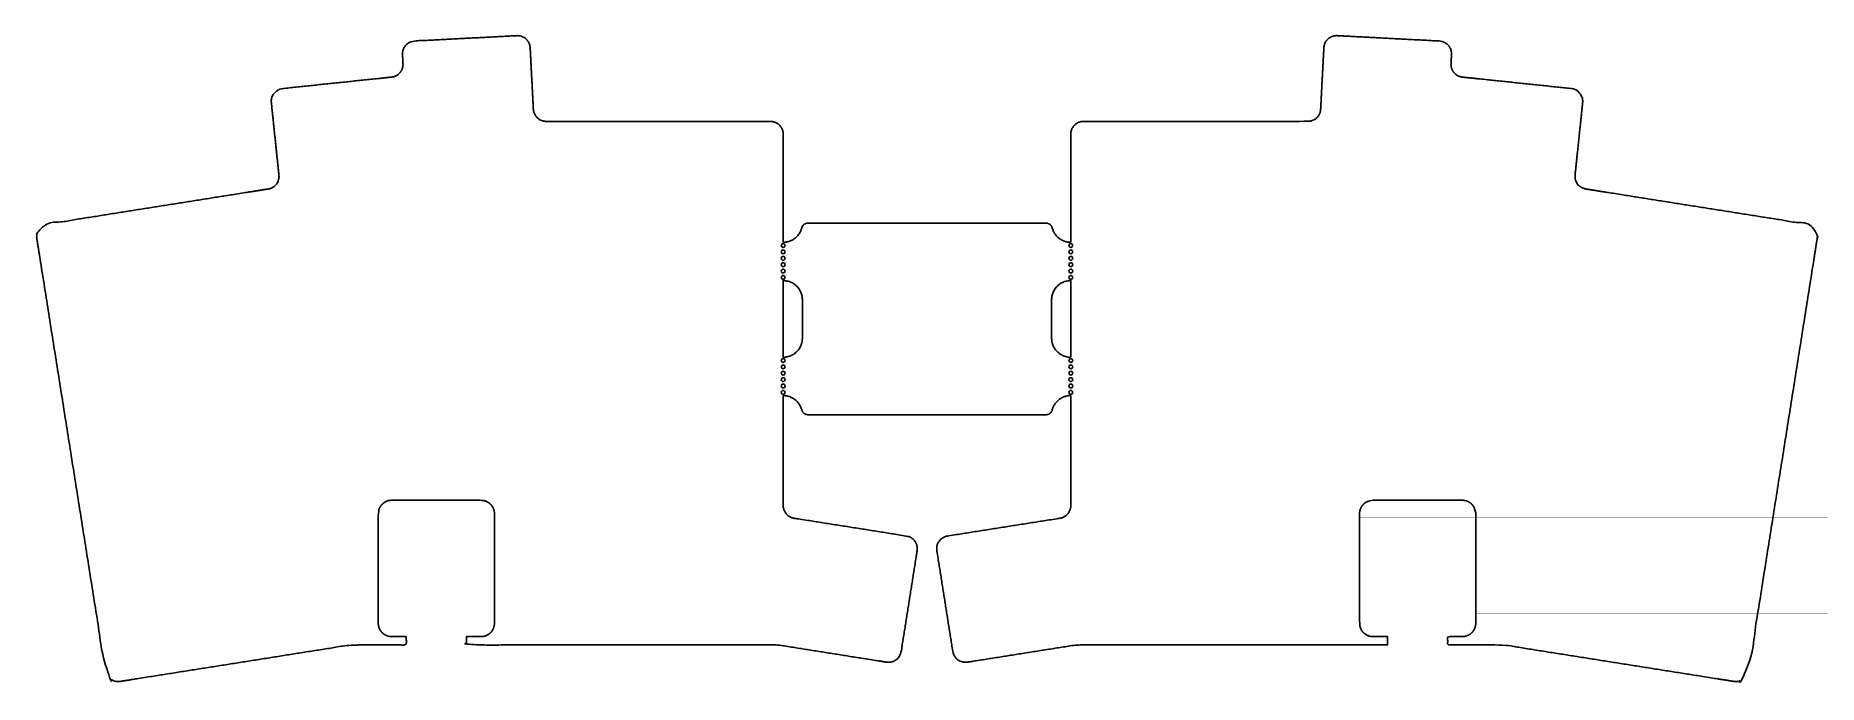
# Model space of a CAD drawing. Header units: millimetres. Extents: x -172 to 107, y -41 to 60.
import ezdxf

# ---------------------------------------------------------------- set-up
doc = ezdxf.new("R2010")
doc.units = ezdxf.units.MM
doc.layers.add('export', color=230, linetype='Continuous', true_color=0xff0083)

msp = doc.modelspace()

# ---------------------------------------------------------------- linework, layer by layer
at = {"layer": 'export'}
for centre in [(-55, 27.56), (-55, 26.56), (-55, 25.56), (-10, 27.56), (-10, 26.56), (-10, 25.56), (-55, 24.56), (-55, 23.56), (-55, 22.56), (-10, 24.56), (-10, 23.56), (-10, 22.56), (-55, 9.56), (-55, 8.56), (-10, 9.56), (-10, 8.56), (-55, 7.56), (-55, 6.56), (-55, 5.56), (-10, 7.56), (-10, 6.56), (-10, 5.56), (-55, 4.56), (-10, 4.56)]:
    msp.add_circle(centre, 0.3, dxfattribs=at)
for points, weights, knots in [([(-52.1, 1.81), (-51.9, 1.06), (-51.13, 1.06), (-32.5, 1.06), (-13.87, 1.06), (-13.1, 1.06), (-12.9, 1.81), (-12.32, 4.06), (-10, 4.06), (-10, -4.56), (-10, -13.17), (-10, -14.88), (-11.69, -15.15), (-20.49, -16.54), (-29.3, -17.94), (-31.27, -18.25), (-30.96, -20.22), (-29.71, -28.13), (-28.46, -36.03), (-28.15, -38), (-26.17, -37.69), (-17.76, -36.36), (-9.35, -35.02), (-9.19, -35), (-9.03, -35), (15.27, -35), (39.58, -35), (39.58, -34.35), (39.58, -33.69), (38.43, -33.69), (37.29, -33.69), (37.22, -33.69), (37.14, -33.69), (37.07, -33.68), (36.99, -33.67), (36.92, -33.66), (36.85, -33.64), (36.78, -33.63), (36.7, -33.61), (36.63, -33.58), (36.56, -33.56), (36.49, -33.53), (36.42, -33.5), (36.35, -33.47), (36.29, -33.43), (36.22, -33.4), (36.16, -33.36), (36.1, -33.31), (36.03, -33.27), (35.98, -33.22), (35.92, -33.18), (35.86, -33.13), (35.81, -33.07), (35.75, -33.02), (35.7, -32.96), (35.66, -32.91), (35.61, -32.85), (35.57, -32.78), (35.52, -32.72), (35.49, -32.66), (35.45, -32.59), (35.41, -32.53), (35.38, -32.46), (35.35, -32.39), (35.32, -32.32), (35.3, -32.25), (35.27, -32.18), (35.25, -32.1), (35.24, -32.03), (35.22, -31.96), (35.21, -31.89), (35.2, -31.81), (35.19, -31.74), (35.19, -31.66), (35.19, -31.59), (35.19, -23.01), (35.19, -14.44), (35.19, -14.36), (35.19, -14.29), (35.2, -14.22), (35.21, -14.14), (35.22, -14.07), (35.24, -14), (35.25, -13.92), (35.27, -13.85), (35.3, -13.78), (35.32, -13.71), (35.35, -13.63), (35.38, -13.56), (35.41, -13.5), (35.45, -13.43), (35.49, -13.37), (35.52, -13.3), (35.57, -13.24), (35.61, -13.18), (35.66, -13.12), (35.7, -13.06), (35.75, -13.01), (35.81, -12.95), (35.86, -12.9), (35.92, -12.85), (35.98, -12.8), (36.03, -12.76), (36.1, -12.71), (36.16, -12.67), (36.22, -12.63), (36.29, -12.59), (36.35, -12.56), (36.42, -12.53), (36.49, -12.5), (36.56, -12.47), (36.63, -12.44), (36.7, -12.42), (36.78, -12.4), (36.85, -12.38), (36.92, -12.37), (36.99, -12.36), (37.07, -12.35), (37.14, -12.34), (37.22, -12.34), (37.29, -12.34), (44.28, -12.34), (51.27, -12.34), (51.34, -12.34), (51.42, -12.34), (51.49, -12.35), (51.56, -12.36), (51.64, -12.37), (51.71, -12.38), (51.78, -12.4), (51.86, -12.42), (51.93, -12.44), (52, -12.47), (52.07, -12.5), (52.14, -12.53), (52.21, -12.56), (52.27, -12.59), (52.34, -12.63), (52.4, -12.67), (52.46, -12.71), (52.52, -12.76), (52.58, -12.8), (52.64, -12.85), (52.7, -12.9), (52.75, -12.95), (52.8, -13.01), (52.86, -13.06), (52.9, -13.12), (52.95, -13.18), (52.99, -13.24), (53.04, -13.3), (53.07, -13.37), (53.11, -13.43), (53.14, -13.5), (53.18, -13.56), (53.21, -13.63), (53.24, -13.71), (53.26, -13.78), (53.29, -13.85), (53.3, -13.92), (53.32, -14), (53.33, -14.07), (53.35, -14.14), (53.36, -14.22), (53.36, -14.29), (53.37, -14.36), (53.37, -14.44), (53.37, -23.01), (53.37, -31.59), (53.37, -31.66), (53.36, -31.74), (53.36, -31.81), (53.35, -31.89), (53.33, -31.96), (53.32, -32.03), (53.3, -32.1), (53.29, -32.18), (53.26, -32.25), (53.24, -32.32), (53.21, -32.39), (53.18, -32.46), (53.14, -32.53), (53.11, -32.59), (53.07, -32.66), (53.04, -32.72), (52.99, -32.78), (52.95, -32.85), (52.9, -32.91), (52.86, -32.96), (52.8, -33.02), (52.75, -33.07), (52.7, -33.13), (52.64, -33.18), (52.58, -33.22), (52.52, -33.27), (52.46, -33.31), (52.4, -33.36), (52.34, -33.4), (52.27, -33.43), (52.21, -33.47), (52.14, -33.5), (52.07, -33.53), (52, -33.56), (51.93, -33.58), (51.86, -33.61), (51.78, -33.63), (51.71, -33.64), (51.64, -33.66), (51.56, -33.67), (51.49, -33.68), (51.42, -33.69), (51.34, -33.69), (51.27, -33.69), (50.12, -33.69), (48.98, -33.69), (48.98, -34.35), (48.98, -35), (53.28, -35), (57.58, -35), (57.74, -35), (57.89, -35.02), (75.84, -37.87), (93.79, -40.71), (95.76, -41.02), (96.07, -39.05), (101.44, -5.2), (106.8, 28.65), (107.11, 30.62), (105.13, 30.93), (87.86, 33.67), (70.59, 36.41), (68.71, 36.7), (68.91, 38.59), (69.51, 44.27), (70.1, 49.95), (70.31, 51.93), (68.32, 52.14), (59.81, 53.04), (51.29, 53.93), (49.4, 54.13), (49.5, 56.03), (49.54, 56.76), (49.58, 57.48), (49.68, 59.48), (47.68, 59.59), (39.69, 60), (31.71, 60.42), (29.71, 60.53), (29.6, 58.53), (29.35, 53.71), (29.1, 48.9), (29, 47), (27.1, 47), (9.55, 47), (-8, 47), (-10, 47), (-10, 45), (-10, 36.53), (-10, 28.06), (-12.32, 28.06), (-12.9, 30.31), (-13.1, 31.06), (-13.87, 31.06), (-32.5, 31.06), (-51.13, 31.06), (-51.9, 31.06), (-52.1, 30.31), (-52.68, 28.06), (-55, 28.06), (-55, 36.53), (-55, 45), (-55, 47), (-57, 47), (-74.55, 47), (-92.1, 47), (-94, 47), (-94.1, 48.9), (-94.35, 53.71), (-94.6, 58.53), (-94.71, 60.53), (-96.71, 60.42), (-104.69, 60), (-112.68, 59.59), (-114.68, 59.48), (-114.58, 57.48), (-114.54, 56.76), (-114.5, 56.03), (-114.4, 54.13), (-116.29, 53.93), (-124.81, 53.04), (-133.32, 52.14), (-135.31, 51.93), (-135.1, 49.95), (-134.51, 44.27), (-133.91, 38.59), (-133.71, 36.7), (-135.59, 36.41), (-152.86, 33.67), (-170.13, 30.93), (-172.11, 30.62), (-171.8, 28.65), (-166.44, -5.2), (-161.07, -39.05), (-160.76, -41.02), (-158.79, -40.71), (-140.84, -37.87), (-122.89, -35.02), (-122.74, -35), (-122.58, -35), (-118.28, -35), (-113.98, -35), (-113.98, -34.35), (-113.98, -33.69), (-115.12, -33.69), (-116.27, -33.69), (-116.34, -33.69), (-116.42, -33.69), (-116.49, -33.68), (-116.56, -33.67), (-116.64, -33.66), (-116.71, -33.64), (-116.78, -33.63), (-116.86, -33.61), (-116.93, -33.58), (-117, -33.56), (-117.07, -33.53), (-117.14, -33.5), (-117.21, -33.47), (-117.27, -33.43), (-117.34, -33.4), (-117.4, -33.36), (-117.46, -33.31), (-117.52, -33.27), (-117.58, -33.22), (-117.64, -33.18), (-117.7, -33.13), (-117.75, -33.07), (-117.8, -33.02), (-117.86, -32.96), (-117.9, -32.91), (-117.95, -32.85), (-117.99, -32.78), (-118.04, -32.72), (-118.07, -32.66), (-118.11, -32.59), (-118.14, -32.53), (-118.18, -32.46), (-118.21, -32.39), (-118.24, -32.32), (-118.26, -32.25), (-118.29, -32.18), (-118.3, -32.1), (-118.32, -32.03), (-118.33, -31.96), (-118.35, -31.89), (-118.36, -31.81), (-118.36, -31.74), (-118.37, -31.66), (-118.37, -31.59), (-118.37, -23.01), (-118.37, -14.44), (-118.37, -14.36), (-118.36, -14.29), (-118.36, -14.22), (-118.35, -14.14), (-118.33, -14.07), (-118.32, -14), (-118.3, -13.92), (-118.29, -13.85), (-118.26, -13.78), (-118.24, -13.71), (-118.21, -13.63), (-118.18, -13.56), (-118.14, -13.5), (-118.11, -13.43), (-118.07, -13.37), (-118.04, -13.3), (-117.99, -13.24), (-117.95, -13.18), (-117.9, -13.12), (-117.86, -13.06), (-117.8, -13.01), (-117.75, -12.95), (-117.7, -12.9), (-117.64, -12.85), (-117.58, -12.8), (-117.52, -12.76), (-117.46, -12.71), (-117.4, -12.67), (-117.34, -12.63), (-117.27, -12.59), (-117.21, -12.56), (-117.14, -12.53), (-117.07, -12.5), (-117, -12.47), (-116.93, -12.44), (-116.86, -12.42), (-116.78, -12.4), (-116.71, -12.38), (-116.64, -12.37), (-116.56, -12.36), (-116.49, -12.35), (-116.42, -12.34), (-116.34, -12.34), (-116.27, -12.34), (-109.28, -12.34), (-102.29, -12.34), (-102.22, -12.34), (-102.14, -12.34), (-102.07, -12.35), (-101.99, -12.36), (-101.92, -12.37), (-101.85, -12.38), (-101.78, -12.4), (-101.7, -12.42), (-101.63, -12.44), (-101.56, -12.47), (-101.49, -12.5), (-101.42, -12.53), (-101.35, -12.56), (-101.29, -12.59), (-101.22, -12.63), (-101.16, -12.67), (-101.1, -12.71), (-101.03, -12.76), (-100.98, -12.8), (-100.92, -12.85), (-100.86, -12.9), (-100.81, -12.95), (-100.75, -13.01), (-100.7, -13.06), (-100.66, -13.12), (-100.61, -13.18), (-100.57, -13.24), (-100.52, -13.3), (-100.49, -13.37), (-100.45, -13.43), (-100.41, -13.5), (-100.38, -13.56), (-100.35, -13.63), (-100.32, -13.71), (-100.3, -13.78), (-100.27, -13.85), (-100.25, -13.92), (-100.24, -14), (-100.22, -14.07), (-100.21, -14.14), (-100.2, -14.22), (-100.19, -14.29), (-100.19, -14.36), (-100.19, -14.44), (-100.19, -23.01), (-100.19, -31.59), (-100.19, -31.66), (-100.19, -31.74), (-100.2, -31.81), (-100.21, -31.89), (-100.22, -31.96), (-100.24, -32.03), (-100.25, -32.1), (-100.27, -32.18), (-100.3, -32.25), (-100.32, -32.32), (-100.35, -32.39), (-100.38, -32.46), (-100.41, -32.53), (-100.45, -32.59), (-100.49, -32.66), (-100.52, -32.72), (-100.57, -32.78), (-100.61, -32.85), (-100.66, -32.91), (-100.7, -32.96), (-100.75, -33.02), (-100.81, -33.07), (-100.86, -33.13), (-100.92, -33.18), (-100.98, -33.22), (-101.03, -33.27), (-101.1, -33.31), (-101.16, -33.36), (-101.22, -33.4), (-101.29, -33.43), (-101.35, -33.47), (-101.42, -33.5), (-101.49, -33.53), (-101.56, -33.56), (-101.63, -33.58), (-101.7, -33.61), (-101.78, -33.63), (-101.85, -33.64), (-101.92, -33.66), (-101.99, -33.67), (-102.07, -33.68), (-102.14, -33.69), (-102.22, -33.69), (-102.29, -33.69), (-103.43, -33.69), (-104.58, -33.69), (-104.58, -34.35), (-104.58, -35), (-80.27, -35), (-55.97, -35), (-55.81, -35), (-55.65, -35.02), (-47.24, -36.36), (-38.83, -37.69), (-36.85, -38), (-36.54, -36.03), (-35.29, -28.13), (-34.04, -20.22), (-33.73, -18.25), (-35.7, -17.94), (-44.51, -16.54), (-53.31, -15.15), (-55, -14.88), (-55, -13.17), (-55, -4.56), (-55, 4.06), (-52.68, 4.06), (-52.1, 1.81)], [1, 0.790569415042, 1, 1, 1, 0.790569415042, 1, 0.825530278606, 1.09040038543, 1.09040038543, 1.09040038543, 0.829146957974, 1.09040038543, 1.09040038543, 1.09040038543, 0.771029506747, 1.09040038543, 1.09040038543, 1.09040038543, 0.771029506747, 1.09040038543, 1.09040038543, 1.09040038543, 1.08703904495, 1.09040038543, 1.09040038543, 1.09040038543, 1.09040038543, 1.09040038543, 1.09040038543, 1.09040038543, 1.09040038543, 1.09040038543, 1.09040038543, 1.09040038543, 1.09040038543, 1.09040038543, 1.09040038543, 1.09040038543, 1.09040038543, 1.09040038543, 1.09040038543, 1.09040038543, 1.09040038543, 1.09040038543, 1.09040038543, 1.09040038543, 1.09040038543, 1.09040038543, 1.09040038543, 1.09040038543, 1.09040038543, 1.09040038543, 1.09040038543, 1.09040038543, 1.09040038543, 1.09040038543, 1.09040038543, 1.09040038543, 1.09040038543, 1.09040038543, 1.09040038543, 1.09040038543, 1.09040038543, 1.09040038543, 1.09040038543, 1.09040038543, 1.09040038543, 1.09040038543, 1.09040038543, 1.09040038543, 1.09040038543, 1.09040038543, 1.09040038543, 1.09040038543, 1.09040038543, 1.09040038543, 1.09040038543, 1.09040038543, 1.09040038543, 1.09040038543, 1.09040038543, 1.09040038543, 1.09040038543, 1.09040038543, 1.09040038543, 1.09040038543, 1.09040038543, 1.09040038543, 1.09040038543, 1.09040038543, 1.09040038543, 1.09040038543, 1.09040038543, 1.09040038543, 1.09040038543, 1.09040038543, 1.09040038543, 1.09040038543, 1.09040038543, 1.09040038543, 1.09040038543, 1.09040038543, 1.09040038543, 1.09040038543, 1.09040038543, 1.09040038543, 1.09040038543, 1.09040038543, 1.09040038543, 1.09040038543, 1.09040038543, 1.09040038543, 1.09040038543, 1.09040038543, 1.09040038543, 1.09040038543, 1.09040038543, 1.09040038543, 1.09040038543, 1.09040038543, 1.09040038543, 1.09040038543, 1.09040038543, 1.09040038543, 1.09040038543, 1.09040038543, 1.09040038543, 1.09040038543, 1.09040038543, 1.09040038543, 1.09040038543, 1.09040038543, 1.09040038543, 1.09040038543, 1.09040038543, 1.09040038543, 1.09040038543, 1.09040038543, 1.09040038543, 1.09040038543, 1.09040038543, 1.09040038543, 1.09040038543, 1.09040038543, 1.09040038543, 1.09040038543, 1.09040038543, 1.09040038543, 1.09040038543, 1.09040038543, 1.09040038543, 1.09040038543, 1.09040038543, 1.09040038543, 1.09040038543, 1.09040038543, 1.09040038543, 1.09040038543, 1.09040038543, 1.09040038543, 1.09040038543, 1.09040038543, 1.09040038543, 1.09040038543, 1.09040038543, 1.09040038543, 1.09040038543, 1.09040038543, 1.09040038543, 1.09040038543, 1.09040038543, 1.09040038543, 1.09040038543, 1.09040038543, 1.09040038543, 1.09040038543, 1.09040038543, 1.09040038543, 1.09040038543, 1.09040038543, 1.09040038543, 1.09040038543, 1.09040038543, 1.09040038543, 1.09040038543, 1.09040038543, 1.09040038543, 1.09040038543, 1.09040038543, 1.09040038543, 1.09040038543, 1.09040038543, 1.09040038543, 1.09040038543, 1.09040038543, 1.09040038543, 1.09040038543, 1.09040038543, 1.09040038543, 1.09040038543, 1.09040038543, 1.09040038543, 1.09040038543, 1.09040038543, 1.09040038543, 1.09040038543, 1.09040038543, 1.09040038543, 1.09040038543, 1.09040038543, 1.09040038543, 1.09040038543, 1.09040038543, 1.09040038543, 1.09040038543, 1.09040038543, 1.09040038543, 1.09040038543, 1.08703904495, 1.09040038543, 1.09040038543, 1.09040038543, 0.771029506747, 1.09040038543, 1.09040038543, 1.09040038543, 0.771029506747, 1.09040038543, 1.09040038543, 1.09040038543, 0.790948493734, 1.09040038543, 1.09040038543, 1.09040038543, 0.771029506747, 1.09040038543, 1.09040038543, 1.09040038543, 0.790948493734, 1.09040038543, 1.09040038543, 1.09040038543, 0.771029506747, 1.09040038543, 1.09040038543, 1.09040038543, 0.771029506747, 1.09040038543, 1.09040038543, 1.09040038543, 0.790948493734, 1.09040038543, 1.09040038543, 1.09040038543, 0.771029506747, 1.09040038543, 1.09040038543, 1.09040038543, 0.825530278606, 1, 0.790569415042, 1, 1, 1, 0.790569415042, 1, 0.825530278606, 1.09040038543, 1.09040038543, 1.09040038543, 0.771029506747, 1.09040038543, 1.09040038543, 1.09040038543, 0.790948493734, 1.09040038543, 1.09040038543, 1.09040038543, 0.771029506747, 1.09040038543, 1.09040038543, 1.09040038543, 0.771029506747, 1.09040038543, 1.09040038543, 1.09040038543, 0.790948493734, 1.09040038543, 1.09040038543, 1.09040038543, 0.771029506747, 1.09040038543, 1.09040038543, 1.09040038543, 0.790948493734, 1.09040038543, 1.09040038543, 1.09040038543, 0.771029506747, 1.09040038543, 1.09040038543, 1.09040038543, 0.771029506747, 1.09040038543, 1.09040038543, 1.09040038543, 1.08703904495, 1.09040038543, 1.09040038543, 1.09040038543, 1.09040038543, 1.09040038543, 1.09040038543, 1.09040038543, 1.09040038543, 1.09040038543, 1.09040038543, 1.09040038543, 1.09040038543, 1.09040038543, 1.09040038543, 1.09040038543, 1.09040038543, 1.09040038543, 1.09040038543, 1.09040038543, 1.09040038543, 1.09040038543, 1.09040038543, 1.09040038543, 1.09040038543, 1.09040038543, 1.09040038543, 1.09040038543, 1.09040038543, 1.09040038543, 1.09040038543, 1.09040038543, 1.09040038543, 1.09040038543, 1.09040038543, 1.09040038543, 1.09040038543, 1.09040038543, 1.09040038543, 1.09040038543, 1.09040038543, 1.09040038543, 1.09040038543, 1.09040038543, 1.09040038543, 1.09040038543, 1.09040038543, 1.09040038543, 1.09040038543, 1.09040038543, 1.09040038543, 1.09040038543, 1.09040038543, 1.09040038543, 1.09040038543, 1.09040038543, 1.09040038543, 1.09040038543, 1.09040038543, 1.09040038543, 1.09040038543, 1.09040038543, 1.09040038543, 1.09040038543, 1.09040038543, 1.09040038543, 1.09040038543, 1.09040038543, 1.09040038543, 1.09040038543, 1.09040038543, 1.09040038543, 1.09040038543, 1.09040038543, 1.09040038543, 1.09040038543, 1.09040038543, 1.09040038543, 1.09040038543, 1.09040038543, 1.09040038543, 1.09040038543, 1.09040038543, 1.09040038543, 1.09040038543, 1.09040038543, 1.09040038543, 1.09040038543, 1.09040038543, 1.09040038543, 1.09040038543, 1.09040038543, 1.09040038543, 1.09040038543, 1.09040038543, 1.09040038543, 1.09040038543, 1.09040038543, 1.09040038543, 1.09040038543, 1.09040038543, 1.09040038543, 1.09040038543, 1.09040038543, 1.09040038543, 1.09040038543, 1.09040038543, 1.09040038543, 1.09040038543, 1.09040038543, 1.09040038543, 1.09040038543, 1.09040038543, 1.09040038543, 1.09040038543, 1.09040038543, 1.09040038543, 1.09040038543, 1.09040038543, 1.09040038543, 1.09040038543, 1.09040038543, 1.09040038543, 1.09040038543, 1.09040038543, 1.09040038543, 1.09040038543, 1.09040038543, 1.09040038543, 1.09040038543, 1.09040038543, 1.09040038543, 1.09040038543, 1.09040038543, 1.09040038543, 1.09040038543, 1.09040038543, 1.09040038543, 1.09040038543, 1.09040038543, 1.09040038543, 1.09040038543, 1.09040038543, 1.09040038543, 1.09040038543, 1.09040038543, 1.09040038543, 1.09040038543, 1.09040038543, 1.09040038543, 1.09040038543, 1.09040038543, 1.09040038543, 1.09040038543, 1.09040038543, 1.09040038543, 1.09040038543, 1.09040038543, 1.09040038543, 1.09040038543, 1.09040038543, 1.09040038543, 1.09040038543, 1.09040038543, 1.09040038543, 1.09040038543, 1.09040038543, 1.09040038543, 1.09040038543, 1.09040038543, 1.09040038543, 1.09040038543, 1.09040038543, 1.09040038543, 1.09040038543, 1.09040038543, 1.09040038543, 1.09040038543, 1.09040038543, 1.09040038543, 1.09040038543, 1.09040038543, 1.09040038543, 1.09040038543, 1.09040038543, 1.09040038543, 1.09040038543, 1.09040038543, 1.09040038543, 1.09040038543, 1.09040038543, 1.09040038543, 1.09040038543, 1.09040038543, 1.09040038543, 1.09040038543, 1.08703904495, 1.09040038543, 1.09040038543, 1.09040038543, 0.771029506747, 1.09040038543, 1.09040038543, 1.09040038543, 0.771029506747, 1.09040038543, 1.09040038543, 1.09040038543, 0.829146957974, 1.09040038543, 1.09040038543, 1.09040038543, 0.825530278606, 1], [102.470163, 102.470163, 102.470163, 103.788279, 103.788279, 141.042312, 141.042312, 142.360428, 142.360428, 146.268646, 146.268646, 163.499902, 163.499902, 166.327335, 166.327335, 184.158726, 184.158726, 187.300318, 187.300318, 203.300318, 203.300318, 206.441911, 206.441911, 223.475481, 223.475481, 223.789641, 223.789641, 272.401373, 272.401373, 273.710133, 273.710133, 275.997956, 275.997956, 276.146486, 276.146486, 276.295408, 276.295408, 276.442681, 276.442681, 276.59387, 276.59387, 276.74569, 276.74569, 276.898481, 276.898481, 277.045844, 277.045844, 277.195495, 277.195495, 277.345733, 277.345733, 277.495943, 277.495943, 277.647072, 277.647072, 277.798201, 277.798201, 277.948411, 277.948411, 278.098649, 278.098649, 278.2483, 278.2483, 278.395664, 278.395664, 278.548455, 278.548455, 278.700274, 278.700274, 278.851463, 278.851463, 278.998737, 278.998737, 279.147658, 279.147658, 279.296189, 279.296189, 296.448594, 296.448594, 296.597125, 296.597125, 296.746046, 296.746046, 296.89332, 296.89332, 297.044509, 297.044509, 297.196328, 297.196328, 297.349119, 297.349119, 297.496483, 297.496483, 297.646134, 297.646134, 297.796372, 297.796372, 297.946582, 297.946582, 298.097711, 298.097711, 298.24884, 298.24884, 298.39905, 298.39905, 298.549288, 298.549288, 298.698939, 298.698939, 298.846302, 298.846302, 298.999093, 298.999093, 299.150913, 299.150913, 299.302102, 299.302102, 299.449376, 299.449376, 299.598297, 299.598297, 299.746827, 299.746827, 313.724232, 313.724232, 313.872763, 313.872763, 314.021684, 314.021684, 314.168958, 314.168958, 314.320147, 314.320147, 314.471967, 314.471967, 314.624758, 314.624758, 314.772121, 314.772121, 314.921772, 314.921772, 315.07201, 315.07201, 315.22222, 315.22222, 315.373349, 315.373349, 315.524478, 315.524478, 315.674688, 315.674688, 315.824926, 315.824926, 315.974577, 315.974577, 316.121941, 316.121941, 316.274731, 316.274731, 316.426551, 316.426551, 316.57774, 316.57774, 316.725014, 316.725014, 316.873935, 316.873935, 317.022466, 317.022466, 334.174871, 334.174871, 334.323402, 334.323402, 334.472323, 334.472323, 334.619596, 334.619596, 334.770786, 334.770786, 334.922605, 334.922605, 335.075396, 335.075396, 335.222759, 335.222759, 335.372411, 335.372411, 335.522649, 335.522649, 335.672859, 335.672859, 335.823988, 335.823988, 335.975116, 335.975116, 336.125326, 336.125326, 336.275564, 336.275564, 336.425216, 336.425216, 336.572579, 336.572579, 336.72537, 336.72537, 336.877189, 336.877189, 337.028379, 337.028379, 337.175652, 337.175652, 337.324573, 337.324573, 337.473104, 337.473104, 339.760927, 339.760927, 341.069687, 341.069687, 349.667976, 349.667976, 349.982135, 349.982135, 386.324732, 386.324732, 389.466324, 389.466324, 458.003576, 458.003576, 461.145169, 461.145169, 496.121889, 496.121889, 499.158762, 499.158762, 510.576634, 510.576634, 513.718227, 513.718227, 530.848543, 530.848543, 533.885416, 533.885416, 535.34348, 535.34348, 538.485073, 538.485073, 554.485073, 554.485073, 557.626665, 557.626665, 567.27543, 567.27543, 570.312303, 570.312303, 605.413906, 605.413906, 608.555499, 608.555499, 625.494916, 625.494916, 629.403134, 629.403134, 630.72125, 630.72125, 667.975284, 667.975284, 669.2934, 669.2934, 673.201617, 673.201617, 690.141035, 690.141035, 693.282627, 693.282627, 728.384231, 728.384231, 731.421104, 731.421104, 741.069868, 741.069868, 744.211461, 744.211461, 760.211461, 760.211461, 763.353054, 763.353054, 764.811118, 764.811118, 767.847991, 767.847991, 784.978307, 784.978307, 788.119899, 788.119899, 799.537772, 799.537772, 802.574645, 802.574645, 837.551365, 837.551365, 840.692957, 840.692957, 909.230209, 909.230209, 912.371802, 912.371802, 948.714398, 948.714398, 949.028558, 949.028558, 957.626847, 957.626847, 958.935607, 958.935607, 961.223429, 961.223429, 961.37196, 961.37196, 961.520881, 961.520881, 961.668155, 961.668155, 961.819344, 961.819344, 961.971164, 961.971164, 962.123955, 962.123955, 962.271318, 962.271318, 962.420969, 962.420969, 962.571207, 962.571207, 962.721417, 962.721417, 962.872546, 962.872546, 963.023675, 963.023675, 963.173885, 963.173885, 963.324123, 963.324123, 963.473774, 963.473774, 963.621138, 963.621138, 963.773929, 963.773929, 963.925748, 963.925748, 964.076937, 964.076937, 964.224211, 964.224211, 964.373132, 964.373132, 964.521663, 964.521663, 981.674068, 981.674068, 981.822599, 981.822599, 981.97152, 981.97152, 982.118794, 982.118794, 982.269983, 982.269983, 982.421802, 982.421802, 982.574593, 982.574593, 982.721957, 982.721957, 982.871608, 982.871608, 983.021846, 983.021846, 983.172056, 983.172056, 983.323185, 983.323185, 983.474314, 983.474314, 983.624524, 983.624524, 983.774761, 983.774761, 983.924413, 983.924413, 984.071776, 984.071776, 984.224567, 984.224567, 984.376386, 984.376386, 984.527576, 984.527576, 984.674849, 984.674849, 984.823771, 984.823771, 984.972301, 984.972301, 998.949706, 998.949706, 999.098237, 999.098237, 999.247158, 999.247158, 999.394432, 999.394432, 999.545621, 999.545621, 999.697441, 999.697441, 999.850232, 999.850232, 999.997595, 999.997595, 1000.147246, 1000.147246, 1000.297484, 1000.297484, 1000.447694, 1000.447694, 1000.598823, 1000.598823, 1000.749952, 1000.749952, 1000.900162, 1000.900162, 1001.0504, 1001.0504, 1001.200051, 1001.200051, 1001.347414, 1001.347414, 1001.500205, 1001.500205, 1001.652025, 1001.652025, 1001.803214, 1001.803214, 1001.950488, 1001.950488, 1002.099409, 1002.099409, 1002.24794, 1002.24794, 1019.400345, 1019.400345, 1019.548875, 1019.548875, 1019.697797, 1019.697797, 1019.84507, 1019.84507, 1019.99626, 1019.99626, 1020.148079, 1020.148079, 1020.30087, 1020.30087, 1020.448233, 1020.448233, 1020.597884, 1020.597884, 1020.748122, 1020.748122, 1020.898332, 1020.898332, 1021.049461, 1021.049461, 1021.20059, 1021.20059, 1021.3508, 1021.3508, 1021.501038, 1021.501038, 1021.650689, 1021.650689, 1021.798053, 1021.798053, 1021.950844, 1021.950844, 1022.102663, 1022.102663, 1022.253852, 1022.253852, 1022.401126, 1022.401126, 1022.550047, 1022.550047, 1022.698578, 1022.698578, 1024.986401, 1024.986401, 1026.295161, 1026.295161, 1074.906893, 1074.906893, 1075.221052, 1075.221052, 1092.254623, 1092.254623, 1095.396215, 1095.396215, 1111.396215, 1111.396215, 1114.537808, 1114.537808, 1132.369198, 1132.369198, 1135.196632, 1135.196632, 1152.427888, 1152.427888, 1156.336105, 1156.336105, 1156.336105]), ([(-55, 22.06), (-52, 22.06), (-52, 19.06), (-52, 16.06), (-52, 13.06), (-52, 10.06), (-55, 10.06), (-55, 16.06), (-55, 22.06)], [1.09040038543, 0.771029506747, 1.09040038543, 1.09040038543, 1.09040038543, 0.771029506747, 1.09040038543, 1.09040038543, 1.09040038543], [227.400125, 227.400125, 227.400125, 232.112514, 232.112514, 238.112514, 238.112514, 242.824903, 242.824903, 254.824903, 254.824903, 254.824903]), ([(-10, 10.06), (-13, 10.06), (-13, 13.06), (-13, 16.06), (-13, 19.06), (-13, 22.06), (-10, 22.06), (-10, 16.06), (-10, 10.06)], [1.09040038543, 0.771029506747, 1.09040038543, 1.09040038543, 1.09040038543, 0.771029506747, 1.09040038543, 1.09040038543, 1.09040038543], [152.268646, 152.268646, 152.268646, 156.981035, 156.981035, 162.981035, 162.981035, 167.693424, 167.693424, 179.693424, 179.693424, 179.693424])]:
    msp.add_rational_spline(points, weights, degree=2, knots=knots, dxfattribs=at)

doc.saveas('drawing.dxf')
